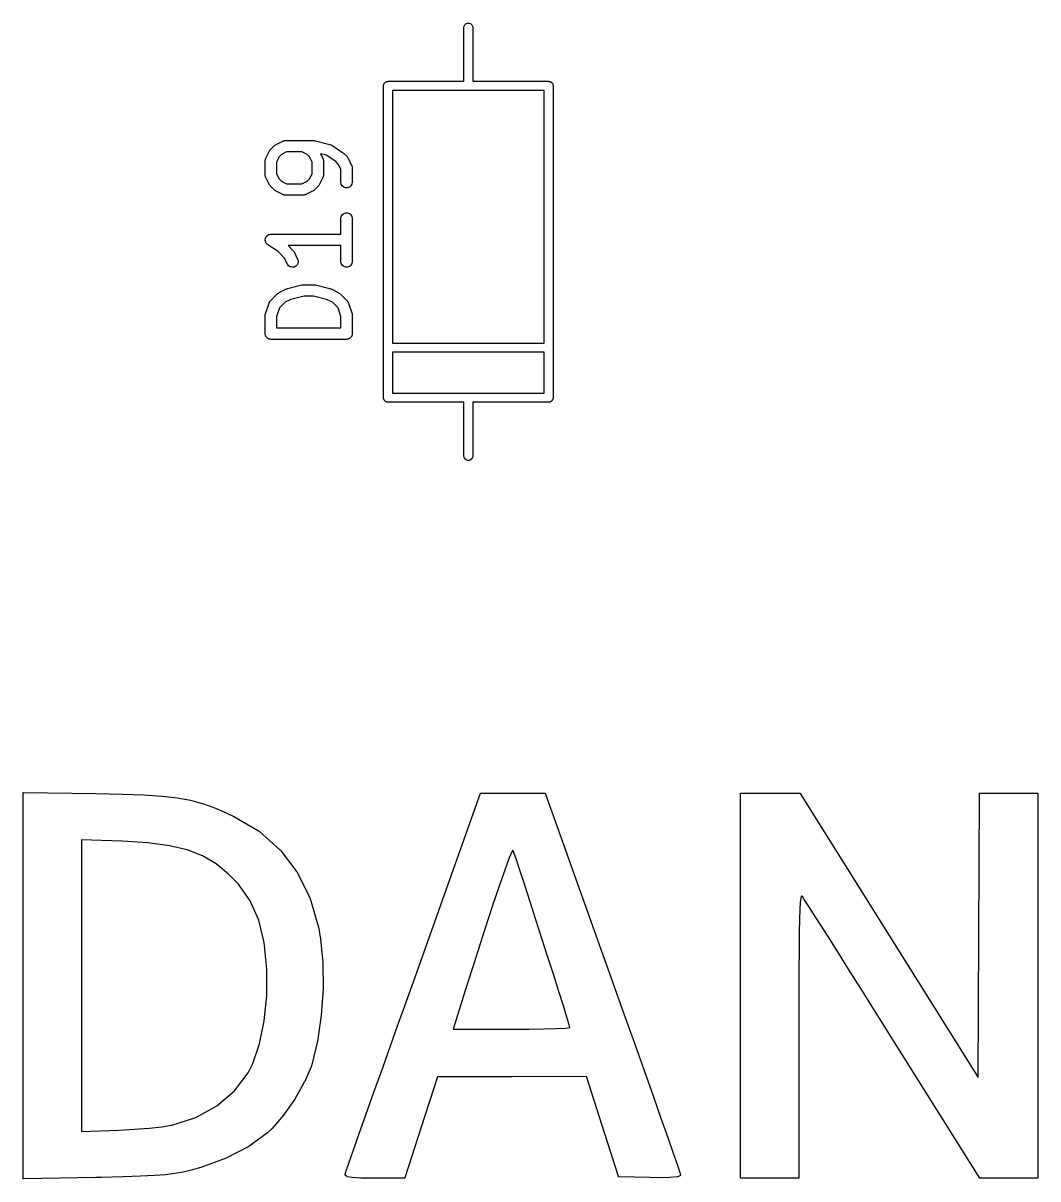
# Model space of a CAD drawing. Extents: x 35 to 250, y -99 to -35.
# Drawn here: x 156.05 to 169.45, y -69.37 to -54.1 of the extents above; entities that cross this region are included whole.
import ezdxf

# ---------------------------------------------------------------- set-up
doc = ezdxf.new("R2010")
doc.units = 0
doc.header["$MEASUREMENT"] = 0
doc.layers.add('BLACK', color=7, linetype='CONTINUOUS')

msp = doc.modelspace()

# ---------------------------------------------------------------- linework, layer by layer
at = {"layer": 'Black'}
for p, q in [((161.865, -54.1612), (161.869, -54.1407)), ((161.865, -54.8712), (161.865, -54.1612)), ((161.869, -54.1407), (161.879, -54.1227)), ((161.879, -54.1227), (161.895, -54.1093)), ((161.895, -54.1093), (161.915, -54.1022)), ((161.915, -54.1022), (161.935, -54.1022)), ((161.935, -54.1022), (161.955, -54.1093)), ((161.955, -54.1093), (161.971, -54.1227)), ((161.971, -54.1227), (161.981, -54.1407)), ((161.981, -54.1407), (161.985, -54.1612)), ((161.985, -54.1612), (161.985, -54.8712)), ((160.805, -54.9312), (160.806, -54.9261)), ((160.805, -59.0512), (160.805, -54.9312)), ((160.806, -54.9208), (160.808, -54.9159)), ((160.806, -54.9261), (160.806, -54.9208)), ((160.808, -54.9159), (160.809, -54.9107)), ((160.809, -54.9107), (160.811, -54.9062)), ((160.811, -54.9062), (160.813, -54.9012)), ((160.813, -54.9012), (160.816, -54.8972)), ((160.816, -54.8972), (160.819, -54.8927)), ((160.819, -54.8927), (160.823, -54.8893)), ((160.823, -54.8893), (160.826, -54.8853)), ((160.826, -54.8853), (160.831, -54.8827)), ((160.831, -54.8827), (160.835, -54.8793)), ((160.835, -54.8793), (160.84, -54.8775)), ((160.84, -54.8775), (160.844, -54.8749)), ((160.844, -54.8749), (160.85, -54.874)), ((160.85, -54.874), (160.855, -54.8722)), ((160.855, -54.8722), (160.86, -54.8722)), ((160.86, -54.8722), (160.865, -54.8712)), ((160.865, -54.8712), (161.865, -54.8712)), ((161.985, -54.8712), (162.985, -54.8712)), ((162.985, -54.8712), (162.99, -54.8722)), ((162.99, -54.8722), (162.995, -54.8722)), ((162.995, -54.8722), (163, -54.874)), ((163, -54.874), (163.006, -54.8749)), ((163.006, -54.8749), (163.01, -54.8775)), ((163.01, -54.8775), (163.015, -54.8793)), ((163.015, -54.8793), (163.019, -54.8827)), ((163.019, -54.8827), (163.024, -54.8853)), ((163.024, -54.8853), (163.027, -54.8893)), ((163.027, -54.8893), (163.031, -54.8927)), ((163.031, -54.8927), (163.034, -54.8972)), ((163.034, -54.8972), (163.037, -54.9012)), ((163.037, -54.9012), (163.039, -54.9062)), ((163.039, -54.9062), (163.041, -54.9107)), ((163.041, -54.9107), (163.042, -54.9159)), ((163.042, -54.9159), (163.044, -54.9208)), ((163.044, -54.9208), (163.044, -54.9261)), ((163.044, -54.9261), (163.045, -54.9312)), ((163.045, -54.9312), (163.045, -59.0512)), ((160.925, -54.9913), (160.925, -58.3312)), ((162.925, -54.9913), (160.925, -54.9913)), ((162.925, -58.3312), (162.925, -54.9913)), ((159.312, -55.7715), (159.36, -55.7239)), ((159.36, -55.7239), (159.369, -55.717)), ((159.369, -55.717), (159.379, -55.7099)), ((159.379, -55.7099), (159.474, -55.6623)), ((159.474, -55.6623), (159.478, -55.661)), ((159.478, -55.661), (159.482, -55.6589)), ((159.482, -55.6589), (159.491, -55.6573)), ((159.491, -55.6573), (159.499, -55.6548)), ((159.499, -55.6548), (159.504, -55.6551)), ((159.504, -55.6551), (159.508, -55.6543)), ((159.508, -55.6543), (159.889, -55.6543)), ((159.889, -55.6543), (159.898, -55.6559)), ((159.898, -55.6559), (159.907, -55.6566)), ((159.907, -55.6566), (160.097, -55.7042)), ((160.097, -55.7042), (160.109, -55.7094)), ((160.109, -55.7094), (160.121, -55.7146)), ((160.121, -55.7146), (160.264, -55.8098)), ((159.247, -55.8942), (159.249, -55.8904)), ((159.249, -55.8904), (159.25, -55.8863)), ((159.25, -55.8863), (159.298, -55.791)), ((159.298, -55.791), (159.305, -55.7814)), ((159.305, -55.7814), (159.312, -55.7715)), ((159.427, -55.869), (159.392, -55.9375)), ((159.457, -55.8386), (159.427, -55.869)), ((159.526, -55.8043), (159.457, -55.8386)), ((159.728, -55.8043), (159.526, -55.8043)), ((159.797, -55.8386), (159.728, -55.8043)), ((159.827, -55.869), (159.797, -55.8386)), ((159.861, -55.9375), (159.827, -55.869)), ((160.048, -55.8466), (159.974, -55.828)), ((159.974, -55.828), (160.004, -55.8863)), ((160.004, -55.8863), (160.005, -55.8904)), ((160.005, -55.8904), (160.007, -55.8942)), ((160.174, -55.9305), (160.048, -55.8466)), ((160.264, -55.8098), (160.269, -55.8149)), ((160.269, -55.8149), (160.275, -55.8192)), ((160.275, -55.8192), (160.323, -55.8668)), ((160.323, -55.8668), (160.33, -55.8766)), ((160.33, -55.8766), (160.337, -55.8863)), ((160.337, -55.8863), (160.384, -55.9815)), ((159.242, -55.9198), (159.243, -55.9156)), ((159.242, -56.1103), (159.242, -55.9198)), ((159.243, -55.9112), (159.245, -55.9028)), ((159.243, -55.9156), (159.243, -55.9112)), ((159.245, -55.9028), (159.247, -55.8942)), ((159.392, -55.9375), (159.392, -56.0926)), ((159.861, -56.0926), (159.861, -55.9375)), ((160.007, -55.8942), (160.008, -55.9028)), ((160.008, -55.9028), (160.011, -55.9112)), ((160.011, -55.9112), (160.011, -55.9156)), ((160.011, -55.9156), (160.011, -55.9198)), ((160.011, -55.9198), (160.011, -56.1103)), ((160.208, -55.9642), (160.174, -55.9305)), ((160.242, -56.0328), (160.208, -55.9642)), ((160.242, -56.2055), (160.242, -56.0328)), ((160.384, -55.9815), (160.386, -55.9857)), ((160.386, -55.9857), (160.388, -55.9894)), ((160.388, -55.9894), (160.389, -55.9981)), ((160.389, -55.9981), (160.392, -56.0065)), ((160.392, -56.0065), (160.392, -56.0108)), ((160.392, -56.0108), (160.392, -56.0151)), ((160.392, -56.0151), (160.392, -56.2055)), ((159.243, -56.1146), (159.242, -56.1103)), ((159.243, -56.1189), (159.243, -56.1146)), ((159.245, -56.1273), (159.243, -56.1189)), ((159.247, -56.1359), (159.245, -56.1273)), ((159.249, -56.1397), (159.247, -56.1359)), ((159.25, -56.1438), (159.249, -56.1397)), ((159.298, -56.2391), (159.25, -56.1438)), ((159.392, -56.0926), (159.427, -56.1611)), ((159.427, -56.1611), (159.457, -56.1915)), ((159.457, -56.1915), (159.526, -56.2258)), ((159.728, -56.2258), (159.797, -56.1915)), ((159.797, -56.1915), (159.827, -56.1611)), ((159.827, -56.1611), (159.861, -56.0926)), ((160.004, -56.1438), (159.956, -56.2391)), ((160.005, -56.1397), (160.004, -56.1438)), ((160.007, -56.1359), (160.005, -56.1397)), ((160.008, -56.1273), (160.007, -56.1359)), ((160.011, -56.1189), (160.008, -56.1273)), ((160.011, -56.1103), (160.011, -56.1146)), ((160.011, -56.1146), (160.011, -56.1189)), ((159.305, -56.2487), (159.298, -56.2391)), ((159.312, -56.2586), (159.305, -56.2487)), ((159.36, -56.3062), (159.312, -56.2586)), ((159.369, -56.3131), (159.36, -56.3062)), ((159.379, -56.3202), (159.369, -56.3131)), ((159.474, -56.3679), (159.379, -56.3202)), ((159.526, -56.2258), (159.728, -56.2258)), ((159.875, -56.3202), (159.779, -56.3679)), ((159.884, -56.3131), (159.875, -56.3202)), ((159.894, -56.3062), (159.884, -56.3131)), ((159.942, -56.2586), (159.894, -56.3062)), ((159.949, -56.2487), (159.942, -56.2586)), ((159.956, -56.2391), (159.949, -56.2487)), ((160.247, -56.2312), (160.242, -56.2055)), ((160.26, -56.2537), (160.247, -56.2312)), ((160.28, -56.2705), (160.26, -56.2537)), ((160.304, -56.2794), (160.28, -56.2705)), ((160.33, -56.2794), (160.304, -56.2794)), ((160.355, -56.2705), (160.33, -56.2794)), ((160.375, -56.2537), (160.355, -56.2705)), ((160.388, -56.2312), (160.375, -56.2537)), ((160.392, -56.2055), (160.388, -56.2312)), ((159.478, -56.3691), (159.474, -56.3679)), ((159.482, -56.3713), (159.478, -56.3691)), ((159.491, -56.3728), (159.482, -56.3713)), ((159.499, -56.3753), (159.491, -56.3728)), ((159.504, -56.375), (159.499, -56.3753)), ((159.508, -56.3758), (159.504, -56.375)), ((159.746, -56.3758), (159.508, -56.3758)), ((159.75, -56.375), (159.746, -56.3758)), ((159.755, -56.3753), (159.75, -56.375)), ((159.763, -56.3728), (159.755, -56.3753)), ((159.772, -56.3713), (159.763, -56.3728)), ((159.775, -56.3691), (159.772, -56.3713)), ((159.779, -56.3679), (159.775, -56.3691)), ((160.242, -56.6817), (160.247, -56.6561)), ((160.247, -56.6561), (160.26, -56.6335)), ((160.26, -56.6335), (160.28, -56.6168)), ((160.28, -56.6168), (160.304, -56.6079)), ((160.304, -56.6079), (160.33, -56.6079)), ((160.33, -56.6079), (160.355, -56.6168)), ((160.355, -56.6168), (160.375, -56.6335)), ((160.375, -56.6335), (160.388, -56.6561)), ((160.388, -56.6561), (160.392, -56.6817)), ((160.242, -56.8924), (160.242, -56.6817)), ((160.392, -56.6817), (160.392, -57.2532)), ((159.243, -56.9626), (159.244, -56.9586)), ((159.244, -56.9544), (159.247, -56.946)), ((159.244, -56.9586), (159.244, -56.9544)), ((159.247, -56.946), (159.249, -56.9373)), ((159.249, -56.9373), (159.251, -56.9338)), ((159.251, -56.9338), (159.252, -56.9299)), ((159.252, -56.9299), (159.258, -56.9231)), ((159.258, -56.9231), (159.263, -56.9156)), ((159.263, -56.9156), (159.267, -56.9132)), ((159.267, -56.9132), (159.269, -56.91)), ((159.269, -56.91), (159.277, -56.9055)), ((159.277, -56.9055), (159.284, -56.9002)), ((159.284, -56.9002), (159.288, -56.899)), ((159.288, -56.899), (159.292, -56.897)), ((159.292, -56.897), (159.301, -56.8954)), ((159.301, -56.8954), (159.309, -56.8929)), ((159.309, -56.8929), (159.313, -56.8932)), ((159.313, -56.8932), (159.317, -56.8924)), ((159.317, -56.8924), (160.242, -56.8924)), ((159.244, -56.9715), (159.243, -56.9626)), ((159.244, -56.9805), (159.244, -56.9715)), ((159.245, -56.9844), (159.244, -56.9805)), ((159.245, -56.9885), (159.245, -56.9844)), ((159.249, -56.9965), (159.245, -56.9885)), ((159.252, -57.0049), (159.249, -56.9965)), ((159.255, -57.0081), (159.252, -57.0049)), ((159.257, -57.0119), (159.255, -57.0081)), ((159.263, -57.018), (159.257, -57.0119)), ((159.269, -57.0249), (159.263, -57.018)), ((159.273, -57.027), (159.269, -57.0249)), ((159.276, -57.0298), (159.273, -57.027)), ((159.412, -57.121), (159.276, -57.0298)), ((160.242, -57.0424), (159.546, -57.0424)), ((159.546, -57.0424), (159.609, -57.1049)), ((159.609, -57.1049), (159.615, -57.1147)), ((159.615, -57.1147), (159.623, -57.1244)), ((160.242, -57.2532), (160.242, -57.0424)), ((159.494, -57.2023), (159.412, -57.121)), ((159.536, -57.2867), (159.494, -57.2023)), ((159.623, -57.1244), (159.67, -57.2196)), ((159.67, -57.2196), (159.678, -57.2446)), ((159.678, -57.2446), (159.676, -57.2706)), ((160.247, -57.2788), (160.242, -57.2532)), ((160.392, -57.2532), (160.388, -57.2788)), ((159.552, -57.3076), (159.536, -57.2867)), ((159.573, -57.322), (159.552, -57.3076)), ((159.599, -57.328), (159.573, -57.322)), ((159.624, -57.325), (159.599, -57.328)), ((159.648, -57.3134), (159.624, -57.325)), ((159.666, -57.2945), (159.648, -57.3134)), ((159.676, -57.2706), (159.666, -57.2945)), ((160.26, -57.3014), (160.247, -57.2788)), ((160.28, -57.3181), (160.26, -57.3014)), ((160.304, -57.327), (160.28, -57.3181)), ((160.33, -57.327), (160.304, -57.327)), ((160.355, -57.3181), (160.33, -57.327)), ((160.375, -57.3014), (160.355, -57.3181)), ((160.388, -57.2788), (160.375, -57.3014)), ((159.537, -57.609), (159.728, -57.5613)), ((159.728, -57.5613), (159.737, -57.5607)), ((159.737, -57.5607), (159.746, -57.5591)), ((159.746, -57.5591), (159.889, -57.5591)), ((159.889, -57.5591), (159.898, -57.5607)), ((159.898, -57.5607), (159.907, -57.5613)), ((159.907, -57.5613), (160.097, -57.609)), ((159.312, -57.7715), (159.407, -57.6763)), ((159.407, -57.6763), (159.417, -57.6694)), ((159.417, -57.6694), (159.427, -57.6623)), ((159.427, -57.6623), (159.522, -57.6146)), ((159.522, -57.6146), (159.53, -57.6123)), ((159.53, -57.6123), (159.537, -57.609)), ((159.755, -57.7091), (159.582, -57.7525)), ((159.88, -57.7091), (159.755, -57.7091)), ((160.053, -57.7525), (159.88, -57.7091)), ((160.097, -57.609), (160.105, -57.6123)), ((160.105, -57.6123), (160.113, -57.6146)), ((160.113, -57.6146), (160.208, -57.6623)), ((160.208, -57.6623), (160.218, -57.6694)), ((160.218, -57.6694), (160.228, -57.6763)), ((160.228, -57.6763), (160.323, -57.7715)), ((159.246, -57.9437), (159.294, -57.8009)), ((159.294, -57.8009), (159.296, -57.7971)), ((159.296, -57.7971), (159.297, -57.7929)), ((159.297, -57.7929), (159.302, -57.7857)), ((159.302, -57.7857), (159.306, -57.778)), ((159.306, -57.778), (159.309, -57.7751)), ((159.309, -57.7751), (159.312, -57.7715)), ((159.431, -57.8651), (159.392, -57.9796)), ((159.505, -57.791), (159.431, -57.8651)), ((159.582, -57.7525), (159.505, -57.791)), ((160.13, -57.791), (160.053, -57.7525)), ((160.204, -57.8651), (160.13, -57.791)), ((160.242, -57.9796), (160.204, -57.8651)), ((160.323, -57.7715), (160.325, -57.7751)), ((160.325, -57.7751), (160.329, -57.778)), ((160.329, -57.778), (160.333, -57.7857)), ((160.333, -57.7857), (160.338, -57.7929)), ((160.338, -57.7929), (160.339, -57.7971)), ((160.339, -57.7971), (160.341, -57.8009)), ((160.341, -57.8009), (160.389, -57.9437)), ((159.242, -57.9674), (159.244, -57.9556)), ((159.242, -58.2055), (159.242, -57.9674)), ((159.244, -57.9556), (159.246, -57.9437)), ((159.392, -57.9796), (159.392, -58.1305)), ((160.242, -58.1305), (160.242, -57.9796)), ((160.389, -57.9437), (160.39, -57.9556)), ((160.39, -57.9556), (160.392, -57.9674)), ((160.392, -57.9674), (160.392, -58.2055)), ((159.392, -58.1305), (160.242, -58.1305)), ((159.244, -58.212), (159.242, -58.2055)), ((159.244, -58.2186), (159.244, -58.212)), ((159.246, -58.2247), (159.244, -58.2186)), ((159.247, -58.2312), (159.246, -58.2247)), ((159.25, -58.2369), (159.247, -58.2312)), ((159.252, -58.243), (159.25, -58.2369)), ((159.257, -58.2481), (159.252, -58.243)), ((159.26, -58.2537), (159.257, -58.2481)), ((159.265, -58.258), (159.26, -58.2537)), ((159.269, -58.263), (159.265, -58.258)), ((159.275, -58.2663), (159.269, -58.263)), ((159.28, -58.2705), (159.275, -58.2663)), ((159.286, -58.2727), (159.28, -58.2705)), ((159.292, -58.276), (159.286, -58.2727)), ((159.298, -58.2772), (159.292, -58.276)), ((159.304, -58.2794), (159.298, -58.2772)), ((159.311, -58.2794), (159.304, -58.2794)), ((159.317, -58.2805), (159.311, -58.2794)), ((160.317, -58.2805), (159.317, -58.2805)), ((160.324, -58.2794), (160.317, -58.2805)), ((160.33, -58.2794), (160.324, -58.2794)), ((160.337, -58.2772), (160.33, -58.2794)), ((160.343, -58.276), (160.337, -58.2772)), ((160.349, -58.2727), (160.343, -58.276)), ((160.355, -58.2705), (160.349, -58.2727)), ((160.36, -58.2663), (160.355, -58.2705)), ((160.366, -58.263), (160.36, -58.2663)), ((160.37, -58.258), (160.366, -58.263)), ((160.375, -58.2537), (160.37, -58.258)), ((160.378, -58.2481), (160.375, -58.2537)), ((160.382, -58.243), (160.378, -58.2481)), ((160.385, -58.2369), (160.382, -58.243)), ((160.388, -58.2312), (160.385, -58.2369)), ((160.389, -58.2247), (160.388, -58.2312)), ((160.391, -58.2186), (160.389, -58.2247)), ((160.392, -58.2055), (160.391, -58.212)), ((160.391, -58.212), (160.391, -58.2186)), ((160.925, -58.3312), (162.925, -58.3312)), ((160.925, -58.4512), (160.925, -58.9913)), ((162.925, -58.4512), (160.925, -58.4512)), ((162.925, -58.9913), (162.925, -58.4512)), ((160.806, -59.0564), (160.805, -59.0512)), ((160.806, -59.0617), (160.806, -59.0564)), ((160.808, -59.0666), (160.806, -59.0617)), ((160.809, -59.0718), (160.808, -59.0666)), ((160.811, -59.0763), (160.809, -59.0718)), ((160.813, -59.0812), (160.811, -59.0763)), ((160.816, -59.0853), (160.813, -59.0812)), ((160.819, -59.0898), (160.816, -59.0853)), ((160.823, -59.0932), (160.819, -59.0898)), ((160.826, -59.0972), (160.823, -59.0932)), ((160.831, -59.0998), (160.826, -59.0972)), ((160.835, -59.1032), (160.831, -59.0998)), ((160.925, -58.9913), (162.925, -58.9913)), ((163.019, -59.0998), (163.015, -59.1032)), ((163.024, -59.0972), (163.019, -59.0998)), ((163.027, -59.0932), (163.024, -59.0972)), ((163.031, -59.0898), (163.027, -59.0932)), ((163.034, -59.0853), (163.031, -59.0898)), ((163.037, -59.0812), (163.034, -59.0853)), ((163.039, -59.0763), (163.037, -59.0812)), ((163.041, -59.0718), (163.039, -59.0763)), ((163.042, -59.0666), (163.041, -59.0718)), ((163.044, -59.0617), (163.042, -59.0666)), ((163.045, -59.0512), (163.044, -59.0564)), ((163.044, -59.0564), (163.044, -59.0617)), ((160.84, -59.105), (160.835, -59.1032)), ((160.844, -59.1076), (160.84, -59.105)), ((160.85, -59.1085), (160.844, -59.1076)), ((160.855, -59.1103), (160.85, -59.1085)), ((160.86, -59.1103), (160.855, -59.1103)), ((160.865, -59.1112), (160.86, -59.1103)), ((161.865, -59.1112), (160.865, -59.1112)), ((161.865, -59.8212), (161.865, -59.1112)), ((162.985, -59.1112), (161.985, -59.1112)), ((161.985, -59.1112), (161.985, -59.8212)), ((162.99, -59.1103), (162.985, -59.1112)), ((162.995, -59.1103), (162.99, -59.1103)), ((163, -59.1085), (162.995, -59.1103)), ((163.006, -59.1076), (163, -59.1085)), ((163.01, -59.105), (163.006, -59.1076)), ((163.015, -59.1032), (163.01, -59.105)), ((161.869, -59.8418), (161.865, -59.8212)), ((161.879, -59.8598), (161.869, -59.8418)), ((161.895, -59.8732), (161.879, -59.8598)), ((161.971, -59.8598), (161.955, -59.8732)), ((161.981, -59.8418), (161.971, -59.8598)), ((161.985, -59.8212), (161.981, -59.8418)), ((161.915, -59.8803), (161.895, -59.8732)), ((161.935, -59.8803), (161.915, -59.8803)), ((161.955, -59.8732), (161.935, -59.8803)), ((156.046, -64.2718), (156.047, -64.2714)), ((156.046, -64.2721), (156.046, -64.2718)), ((156.046, -64.2726), (156.046, -64.2721)), ((156.046, -64.2731), (156.046, -64.2726)), ((156.046, -68.7541), (156.046, -64.2731)), ((156.047, -64.2699), (156.048, -64.2696)), ((156.047, -64.2702), (156.047, -64.2699)), ((156.047, -64.2705), (156.047, -64.2702)), ((156.047, -64.271), (156.047, -64.2705)), ((156.047, -64.2714), (156.047, -64.271)), ((156.048, -64.269), (156.049, -64.2688)), ((156.048, -64.2692), (156.048, -64.269)), ((156.048, -64.2696), (156.048, -64.2692)), ((156.049, -64.2686), (156.05, -64.2684)), ((156.049, -64.2688), (156.049, -64.2686)), ((156.05, -64.2683), (156.05, -64.2682)), ((156.05, -64.2682), (156.051, -64.2682)), ((156.05, -64.2684), (156.05, -64.2683)), ((156.051, -64.2682), (156.051, -64.2681)), ((156.051, -64.2681), (157.004, -64.2833)), ((157.004, -64.2833), (157.004, -64.2833)), ((157.004, -64.2833), (157.004, -64.2833)), ((157.004, -64.2833), (157.353, -64.2904)), ((157.353, -64.2904), (157.353, -64.2904)), ((157.353, -64.2904), (157.353, -64.2904)), ((157.353, -64.2904), (157.642, -64.3007)), ((161.199, -66.7696), (162.087, -64.2785)), ((162.087, -64.2781), (162.088, -64.2776)), ((162.087, -64.2785), (162.087, -64.2781)), ((162.088, -64.2767), (162.089, -64.2763)), ((162.088, -64.277), (162.088, -64.2767)), ((162.088, -64.2773), (162.088, -64.277)), ((162.088, -64.2776), (162.088, -64.2773)), ((162.089, -64.2758), (162.09, -64.2757)), ((162.089, -64.2761), (162.089, -64.2758)), ((162.089, -64.2763), (162.089, -64.2761)), ((162.09, -64.2757), (162.09, -64.2754)), ((162.09, -64.2754), (162.091, -64.2754)), ((162.091, -64.2752), (162.092, -64.2751)), ((162.091, -64.2754), (162.091, -64.2752)), ((162.091, -64.2752), (162.091, -64.2752)), ((162.092, -64.2751), (162.935, -64.2751)), ((162.935, -64.2751), (162.936, -64.2752)), ((162.936, -64.2752), (162.936, -64.2752)), ((162.936, -64.2752), (162.937, -64.2754)), ((162.937, -64.2754), (162.937, -64.2754)), ((162.937, -64.2754), (162.938, -64.2757)), ((162.938, -64.2757), (162.938, -64.2758)), ((162.938, -64.2758), (162.938, -64.2761)), ((162.938, -64.2761), (162.939, -64.2763)), ((162.939, -64.2763), (162.939, -64.2767)), ((162.939, -64.2767), (162.939, -64.277)), ((162.939, -64.277), (162.94, -64.2773)), ((162.94, -64.2773), (162.94, -64.2776)), ((162.94, -64.2776), (162.94, -64.2781)), ((162.94, -64.2781), (162.94, -64.2785)), ((162.94, -64.2785), (163.834, -66.7827)), ((165.517, -64.2776), (165.518, -64.2773)), ((165.517, -64.278), (165.517, -64.2776)), ((165.517, -64.2784), (165.517, -64.278)), ((165.517, -64.2789), (165.517, -64.2784)), ((165.517, -64.2793), (165.517, -64.2789)), ((165.517, -64.2797), (165.517, -64.2793)), ((165.517, -64.2801), (165.517, -64.2797)), ((165.517, -69.3601), (165.517, -64.2801)), ((165.518, -64.2766), (165.519, -64.2763)), ((165.518, -64.2769), (165.518, -64.2766)), ((165.518, -64.2773), (165.518, -64.2769)), ((165.519, -64.2758), (165.52, -64.2757)), ((165.519, -64.2761), (165.519, -64.2758)), ((165.519, -64.2763), (165.519, -64.2761)), ((165.52, -64.2757), (165.52, -64.2754)), ((165.52, -64.2754), (165.521, -64.2754)), ((165.521, -64.2752), (165.522, -64.2751)), ((165.521, -64.2754), (165.521, -64.2752)), ((165.521, -64.2752), (165.521, -64.2752)), ((165.522, -64.2751), (165.912, -64.2763)), ((165.912, -64.2763), (166.302, -64.2774)), ((166.302, -64.2774), (166.303, -64.2775)), ((166.303, -64.2775), (166.304, -64.2776)), ((166.304, -64.2776), (166.304, -64.2777)), ((166.304, -64.2777), (166.304, -64.2777)), ((166.304, -64.2777), (166.304, -64.2781)), ((166.304, -64.2781), (166.305, -64.2785)), ((166.305, -64.2785), (166.305, -64.2785)), ((166.305, -64.2785), (166.305, -64.2786)), ((166.305, -64.2786), (166.306, -64.2792)), ((166.306, -64.2792), (166.306, -64.2797)), ((166.306, -64.2797), (168.656, -68.0341)), ((168.665, -66.1658), (168.674, -64.2801)), ((168.674, -64.2793), (168.675, -64.2788)), ((168.674, -64.2797), (168.674, -64.2793)), ((168.674, -64.2801), (168.674, -64.2797)), ((168.675, -64.2773), (168.676, -64.2769)), ((168.675, -64.2776), (168.675, -64.2773)), ((168.675, -64.278), (168.675, -64.2776)), ((168.675, -64.2784), (168.675, -64.278)), ((168.675, -64.2788), (168.675, -64.2784)), ((168.676, -64.2763), (168.677, -64.2761)), ((168.676, -64.2766), (168.676, -64.2763)), ((168.676, -64.2769), (168.676, -64.2766)), ((168.677, -64.2757), (168.678, -64.2754)), ((168.677, -64.2758), (168.677, -64.2757)), ((168.677, -64.2761), (168.677, -64.2758)), ((168.678, -64.2754), (168.678, -64.2752)), ((168.678, -64.2752), (168.679, -64.2752)), ((168.678, -64.2754), (168.678, -64.2754)), ((168.679, -64.2752), (168.679, -64.2751)), ((168.679, -64.2751), (169.441, -64.2751)), ((169.441, -64.2751), (169.441, -64.2752)), ((169.441, -64.2752), (169.442, -64.2752)), ((169.442, -64.2752), (169.442, -64.2754)), ((169.442, -64.2754), (169.442, -64.2754)), ((169.442, -64.2754), (169.443, -64.2757)), ((169.443, -64.2757), (169.443, -64.2758)), ((169.443, -64.2758), (169.444, -64.2761)), ((169.444, -64.2761), (169.444, -64.2763)), ((169.444, -64.2763), (169.444, -64.2766)), ((169.444, -64.2766), (169.445, -64.2769)), ((169.445, -64.2769), (169.445, -64.2773)), ((169.445, -64.2773), (169.445, -64.2776)), ((169.445, -64.2776), (169.445, -64.2781)), ((169.445, -64.2781), (169.445, -64.2784)), ((169.445, -64.2784), (169.445, -64.2789)), ((169.445, -64.2789), (169.446, -64.2793)), ((169.446, -64.2793), (169.446, -64.2797)), ((169.446, -64.2797), (169.446, -64.2801)), ((169.446, -64.2801), (169.446, -69.3601)), ((157.642, -64.3007), (157.642, -64.3007)), ((157.642, -64.3007), (157.642, -64.3007)), ((157.642, -64.3007), (157.88, -64.3161)), ((157.88, -64.3161), (157.881, -64.3161)), ((157.881, -64.3161), (157.881, -64.3161)), ((157.881, -64.3161), (158.081, -64.3385)), ((158.081, -64.3385), (158.081, -64.3386)), ((158.081, -64.3386), (158.081, -64.3386)), ((158.081, -64.3386), (158.254, -64.3698)), ((158.254, -64.3698), (158.254, -64.3698)), ((158.254, -64.3698), (158.255, -64.3698)), ((158.255, -64.3698), (158.412, -64.4117)), ((158.412, -64.4117), (158.412, -64.4118)), ((158.412, -64.4118), (158.413, -64.4119)), ((158.413, -64.4119), (158.566, -64.4664)), ((158.566, -64.4664), (158.566, -64.4664)), ((158.566, -64.4664), (158.566, -64.4665)), ((158.566, -64.4665), (158.726, -64.5354)), ((158.726, -64.5354), (158.727, -64.5355)), ((158.727, -64.5355), (158.727, -64.5355)), ((158.727, -64.5355), (158.829, -64.5837)), ((158.829, -64.5837), (158.829, -64.5839)), ((158.829, -64.5839), (158.83, -64.5839)), ((158.83, -64.5839), (159.161, -64.7798)), ((157.348, -64.9127), (156.818, -64.8923)), ((156.818, -64.8923), (156.818, -68.7488)), ((159.161, -64.7798), (159.161, -64.7801)), ((159.161, -64.7801), (159.161, -64.7803)), ((159.161, -64.7803), (159.438, -65.0239)), ((157.354, -64.9129), (157.348, -64.9127)), ((157.696, -64.9341), (157.354, -64.9129)), ((157.979, -64.9708), (157.696, -64.9341)), ((158.214, -65.0268), (157.979, -64.9708)), ((158.415, -65.1058), (158.214, -65.0268)), ((159.438, -65.0239), (159.438, -65.0243)), ((159.438, -65.0243), (159.439, -65.0246)), ((159.439, -65.0246), (159.661, -65.3162)), ((162.503, -65.0426), (162.466, -65.1303)), ((162.514, -65.0282), (162.503, -65.0426)), ((162.525, -65.0591), (162.514, -65.0282)), ((158.593, -65.2115), (158.415, -65.1058)), ((162.466, -65.1303), (162.41, -65.2819)), ((162.559, -65.1581), (162.525, -65.0591)), ((162.608, -65.3065), (162.559, -65.1581)), ((162.559, -65.1581), (162.559, -65.1581)), ((158.76, -65.3478), (158.593, -65.2115)), ((158.89, -65.4809), (158.76, -65.3478)), ((159.661, -65.3162), (159.661, -65.3166)), ((159.661, -65.3166), (159.661, -65.317)), ((159.661, -65.317), (159.83, -65.6569)), ((162.41, -65.2819), (162.337, -65.494)), ((162.67, -65.4945), (162.608, -65.3065)), ((162.608, -65.3065), (162.608, -65.3065)), ((159.046, -65.7013), (158.89, -65.4809)), ((162.337, -65.494), (162.246, -65.7633)), ((162.741, -65.7121), (162.67, -65.4945)), ((162.67, -65.4945), (162.67, -65.4945)), ((159.83, -65.6569), (159.83, -65.6574)), ((159.83, -65.6574), (159.83, -65.6577)), ((159.83, -65.6577), (159.945, -66.0463)), ((166.315, -65.6664), (166.308, -65.7226)), ((166.323, -65.6398), (166.315, -65.6664)), ((166.329, -65.6363), (166.323, -65.6398)), ((166.338, -65.6442), (166.329, -65.6363)), ((166.362, -65.6803), (166.338, -65.6442)), ((159.157, -65.9541), (159.046, -65.7013)), ((162.246, -65.7633), (162.14, -66.0868)), ((162.246, -65.7633), (162.246, -65.7633)), ((162.817, -65.9495), (162.741, -65.7121)), ((162.741, -65.7121), (162.741, -65.7121)), ((166.303, -65.8125), (166.298, -65.9412)), ((166.308, -65.7226), (166.303, -65.8125)), ((166.423, -65.7745), (166.362, -65.6803)), ((166.515, -65.9194), (166.423, -65.7745)), ((166.423, -65.7745), (166.423, -65.7745)), ((159.229, -66.2503), (159.157, -65.9541)), ((162.897, -66.1968), (162.817, -65.9495)), ((166.298, -65.9412), (166.295, -66.1142)), ((166.636, -66.1095), (166.515, -65.9194)), ((159.945, -66.0463), (159.945, -66.0466)), ((159.945, -66.0466), (159.945, -66.0468)), ((159.945, -66.0468), (159.974, -66.2024)), ((162.14, -66.0869), (162.02, -66.4616)), ((162.14, -66.0868), (162.14, -66.0869)), ((166.295, -66.1142), (166.293, -66.3368)), ((166.295, -66.1142), (166.295, -66.1142)), ((166.781, -66.339), (166.636, -66.1095)), ((159.265, -66.6013), (159.229, -66.2503)), ((159.974, -66.2024), (159.974, -66.2026)), ((159.974, -66.2026), (159.974, -66.2028)), ((159.974, -66.2028), (160.004, -66.5164)), ((162.976, -66.4442), (162.897, -66.1968)), ((168.656, -68.0341), (168.665, -66.1658)), ((166.293, -66.3368), (166.291, -66.6144)), ((166.947, -66.6024), (166.781, -66.339)), ((166.781, -66.339), (166.781, -66.339)), ((160.004, -66.5164), (160.004, -66.5166)), ((160.004, -66.5166), (160.005, -66.5168)), ((160.005, -66.5168), (160.007, -66.8623)), ((162.02, -66.4616), (161.885, -66.8845)), ((163.052, -66.6818), (162.976, -66.4442)), ((159.264, -66.9512), (159.265, -66.6113)), ((159.265, -66.6113), (159.265, -66.6013)), ((163.121, -66.8997), (163.052, -66.6818)), ((166.291, -66.6144), (166.291, -66.9524)), ((167.131, -66.894), (166.947, -66.6024)), ((166.947, -66.6024), (166.947, -66.6024)), ((160.007, -66.8627), (159.983, -67.2158)), ((160.007, -66.8623), (160.007, -66.8625)), ((160.007, -66.8625), (160.007, -66.8627)), ((161.068, -67.1366), (161.199, -66.7696)), ((161.199, -66.7696), (161.199, -66.7696)), ((161.885, -66.8845), (161.805, -67.1391)), ((161.885, -66.8845), (161.885, -66.8845)), ((163.834, -66.7827), (163.834, -66.7827)), ((163.834, -66.7827), (163.98, -67.1908)), ((159.231, -67.2847), (159.264, -66.9512)), ((163.18, -67.0881), (163.121, -66.8997)), ((163.121, -66.8997), (163.121, -66.8997)), ((166.291, -66.9524), (166.29, -67.3564)), ((167.329, -67.2083), (167.131, -66.894)), ((160.974, -67.399), (161.068, -67.1366)), ((161.068, -67.1366), (161.068, -67.1366)), ((161.805, -67.1391), (161.724, -67.3957)), ((163.227, -67.2371), (163.18, -67.0881)), ((163.98, -67.1908), (163.98, -67.1908)), ((163.98, -67.1908), (163.98, -67.1908)), ((163.98, -67.1908), (164.118, -67.5791)), ((159.168, -67.5911), (159.231, -67.2847)), ((159.983, -67.2161), (159.934, -67.5524)), ((159.983, -67.2158), (159.983, -67.2159)), ((159.983, -67.2159), (159.983, -67.2161)), ((163.257, -67.3367), (163.227, -67.2371)), ((163.227, -67.2371), (163.227, -67.2371)), ((163.266, -67.3735), (163.257, -67.3367)), ((167.537, -67.5394), (167.329, -67.2083)), ((167.329, -67.2083), (167.329, -67.2083)), ((160.929, -67.5268), (160.974, -67.399)), ((160.974, -67.399), (160.974, -67.399)), ((161.724, -67.3957), (162.495, -67.3957)), ((162.495, -67.3957), (162.723, -67.3946)), ((162.723, -67.3946), (162.925, -67.3915)), ((162.925, -67.3915), (163.09, -67.3868)), ((163.09, -67.3868), (163.207, -67.3808)), ((163.207, -67.3808), (163.265, -67.374)), ((163.265, -67.374), (163.266, -67.3735)), ((166.29, -67.4642), (166.289, -69.3601)), ((166.29, -67.3564), (166.29, -67.4642)), ((159.079, -67.8495), (159.168, -67.5911)), ((159.934, -67.5529), (159.862, -67.8481)), ((159.934, -67.5524), (159.934, -67.5527)), ((159.934, -67.5527), (159.934, -67.5529)), ((160.799, -67.8926), (160.929, -67.5268)), ((160.929, -67.5268), (160.929, -67.5268)), ((164.118, -67.5791), (164.118, -67.5791)), ((164.118, -67.5791), (164.118, -67.5791)), ((164.118, -67.5791), (164.247, -67.9424)), ((167.537, -67.5395), (167.537, -67.5394)), ((168.681, -69.3628), (167.537, -67.5395)), ((159.016, -67.973), (159.079, -67.8495)), ((159.848, -67.8925), (159.76, -68.0973)), ((159.862, -67.8485), (159.848, -67.8921)), ((159.848, -67.8921), (159.848, -67.8923)), ((159.848, -67.8923), (159.848, -67.8925)), ((159.862, -67.8481), (159.862, -67.8483)), ((159.862, -67.8483), (159.862, -67.8485)), ((160.679, -68.2286), (160.799, -67.8926)), ((160.799, -67.8926), (160.799, -67.8926)), ((164.247, -67.9424), (164.247, -67.9424)), ((164.247, -67.9424), (164.247, -67.9424)), ((164.247, -67.9424), (164.364, -68.275)), ((158.837, -68.2116), (159.016, -67.973)), ((159.759, -68.0978), (159.633, -68.3185)), ((159.76, -68.0975), (159.759, -68.0978)), ((159.76, -68.0973), (159.76, -68.0975)), ((161.516, -68.0236), (161.302, -68.6909)), ((162.5, -68.0231), (161.516, -68.0236)), ((163.484, -68.0226), (162.5, -68.0231)), ((163.695, -68.6813), (163.484, -68.0226)), ((158.604, -68.4103), (158.837, -68.2116)), ((160.573, -68.5292), (160.679, -68.2286)), ((160.679, -68.2286), (160.679, -68.2286)), ((158.325, -68.5631), (158.604, -68.4103)), ((159.633, -68.3188), (159.486, -68.5302)), ((159.633, -68.3185), (159.633, -68.3186)), ((159.633, -68.3186), (159.633, -68.3188)), ((164.364, -68.275), (164.364, -68.275)), ((164.364, -68.275), (164.364, -68.275)), ((164.364, -68.275), (164.469, -68.5717)), ((158.009, -68.6639), (158.325, -68.5631)), ((159.486, -68.5306), (159.334, -68.7073)), ((159.486, -68.5302), (159.486, -68.5304)), ((159.486, -68.5304), (159.486, -68.5306)), ((160.481, -68.789), (160.573, -68.5292)), ((160.573, -68.5292), (160.573, -68.5292)), ((160.573, -68.5292), (160.573, -68.5292)), ((157.312, -68.7282), (157.516, -68.7171)), ((157.516, -68.7171), (157.712, -68.7017)), ((157.712, -68.7017), (157.881, -68.6839)), ((157.881, -68.6839), (158, -68.6658)), ((158, -68.6658), (158.009, -68.6639)), ((159.333, -68.7077), (159.274, -68.7635)), ((159.334, -68.7073), (159.333, -68.7074)), ((159.333, -68.7074), (159.333, -68.7077)), ((161.302, -68.6909), (161.086, -69.3617)), ((163.907, -69.3435), (163.695, -68.6813)), ((164.469, -68.5717), (164.469, -68.5717)), ((164.469, -68.5717), (164.469, -68.5717)), ((164.469, -68.5717), (164.559, -68.8269)), ((156.046, -69.3686), (156.046, -68.7541)), ((156.818, -68.7488), (157.312, -68.7282)), ((159.274, -68.7639), (159.026, -68.9435)), ((159.274, -68.7635), (159.274, -68.7637)), ((159.274, -68.7637), (159.274, -68.7639)), ((160.405, -69.0024), (160.481, -68.789)), ((160.481, -68.789), (160.481, -68.789)), ((164.559, -68.8269), (164.559, -68.8269)), ((164.559, -68.8269), (164.559, -68.8269)), ((164.559, -68.8269), (164.631, -69.0352)), ((159.025, -68.9439), (158.726, -69.1)), ((159.026, -68.9437), (159.025, -68.9439)), ((159.026, -68.9435), (159.026, -68.9437)), ((160.349, -69.164), (160.405, -69.0024)), ((160.405, -69.0024), (160.405, -69.0024)), ((160.405, -69.0024), (160.405, -69.0024)), ((158.725, -69.1003), (158.392, -69.2236)), ((158.726, -69.1), (158.725, -69.1001)), ((158.725, -69.1001), (158.725, -69.1003)), ((160.312, -69.2682), (160.349, -69.164)), ((160.349, -69.164), (160.349, -69.164)), ((160.349, -69.164), (160.349, -69.164)), ((164.631, -69.0352), (164.631, -69.0352)), ((164.631, -69.0352), (164.631, -69.0352)), ((164.631, -69.0352), (164.685, -69.1912)), ((157.781, -69.3304), (157.598, -69.3396)), ((157.928, -69.3185), (157.781, -69.3303)), ((157.781, -69.3303), (157.781, -69.3303)), ((157.781, -69.3303), (157.781, -69.3304)), ((158.05, -69.3032), (157.928, -69.3185)), ((157.928, -69.3185), (157.928, -69.3185)), ((157.928, -69.3185), (157.928, -69.3185)), ((158.159, -69.2835), (158.05, -69.3032)), ((158.05, -69.3032), (158.05, -69.3032)), ((158.05, -69.3032), (158.05, -69.3032)), ((158.266, -69.2587), (158.159, -69.2835)), ((158.159, -69.2835), (158.159, -69.2835)), ((158.159, -69.2835), (158.159, -69.2835)), ((158.392, -69.2237), (158.266, -69.2586)), ((158.266, -69.2586), (158.266, -69.2586)), ((158.266, -69.2586), (158.266, -69.2587)), ((158.392, -69.2236), (158.392, -69.2237)), ((158.392, -69.2237), (158.392, -69.2237)), ((160.298, -69.3097), (160.312, -69.2683)), ((160.298, -69.3104), (160.298, -69.3097)), ((160.298, -69.3112), (160.298, -69.3104)), ((160.298, -69.3208), (160.298, -69.3112)), ((160.298, -69.3213), (160.298, -69.3208)), ((160.298, -69.3218), (160.298, -69.3213)), ((160.298, -69.3222), (160.298, -69.3218)), ((160.298, -69.3225), (160.298, -69.3222)), ((160.298, -69.323), (160.298, -69.3225)), ((160.299, -69.3235), (160.298, -69.323)), ((160.299, -69.3237), (160.299, -69.3235)), ((160.299, -69.3241), (160.299, -69.3237)), ((160.299, -69.3244), (160.299, -69.3241)), ((160.3, -69.3248), (160.299, -69.3244)), ((160.322, -69.3439), (160.3, -69.3248)), ((160.312, -69.2683), (160.312, -69.2682)), ((160.312, -69.2683), (160.312, -69.2683)), ((164.685, -69.1912), (164.685, -69.1912)), ((164.685, -69.1912), (164.685, -69.1912)), ((164.685, -69.1912), (164.718, -69.2894)), ((164.726, -69.3301), (164.69, -69.3468)), ((164.718, -69.2894), (164.718, -69.2895)), ((164.718, -69.2895), (164.718, -69.2895)), ((164.718, -69.2895), (164.728, -69.3242)), ((164.727, -69.3291), (164.726, -69.3296)), ((164.726, -69.3296), (164.726, -69.3301)), ((164.726, -69.3301), (164.726, -69.3301)), ((164.726, -69.3301), (164.726, -69.3301)), ((164.728, -69.3284), (164.727, -69.329)), ((164.727, -69.329), (164.727, -69.3291)), ((164.727, -69.3291), (164.727, -69.3291)), ((164.728, -69.3242), (164.728, -69.3242)), ((164.728, -69.3242), (164.728, -69.3243)), ((164.728, -69.3243), (164.728, -69.3251)), ((164.728, -69.3251), (164.729, -69.3259)), ((164.729, -69.326), (164.728, -69.3268)), ((164.728, -69.3268), (164.728, -69.3276)), ((164.728, -69.3276), (164.728, -69.3276)), ((164.728, -69.3276), (164.728, -69.3277)), ((164.728, -69.3277), (164.728, -69.3284)), ((164.729, -69.3259), (164.729, -69.326)), ((164.729, -69.326), (164.729, -69.326)), ((156.046, -69.3691), (156.046, -69.3686)), ((156.046, -69.3696), (156.046, -69.3691)), ((156.046, -69.37), (156.046, -69.3696)), ((156.047, -69.3704), (156.046, -69.37)), ((156.047, -69.3708), (156.047, -69.3704)), ((156.047, -69.3712), (156.047, -69.3708)), ((156.047, -69.3715), (156.047, -69.3712)), ((156.047, -69.3719), (156.047, -69.3715)), ((156.048, -69.3722), (156.047, -69.3719)), ((156.048, -69.3725), (156.048, -69.3722)), ((156.048, -69.3727), (156.048, -69.3725)), ((156.049, -69.373), (156.048, -69.3727)), ((156.049, -69.3731), (156.049, -69.373)), ((156.05, -69.3734), (156.049, -69.3731)), ((156.05, -69.3736), (156.05, -69.3734)), ((156.05, -69.3734), (156.05, -69.3734)), ((156.051, -69.3736), (156.05, -69.3736)), ((157.004, -69.3552), (156.051, -69.3736)), ((156.051, -69.3736), (156.051, -69.3736)), ((157.079, -69.3538), (157.004, -69.3552)), ((157.004, -69.3552), (157.004, -69.3552)), ((157.004, -69.3552), (157.004, -69.3552)), ((157.368, -69.3471), (157.079, -69.3538)), ((157.079, -69.3538), (157.079, -69.3538)), ((157.079, -69.3538), (157.079, -69.3538)), ((157.598, -69.3396), (157.368, -69.3471)), ((157.368, -69.3471), (157.368, -69.3471)), ((157.368, -69.3471), (157.368, -69.3471)), ((157.598, -69.3396), (157.598, -69.3396)), ((157.598, -69.3396), (157.598, -69.3396)), ((160.323, -69.3441), (160.322, -69.3439)), ((160.323, -69.3443), (160.323, -69.3441)), ((160.324, -69.3445), (160.323, -69.3443)), ((160.324, -69.3447), (160.324, -69.3445)), ((160.324, -69.3448), (160.324, -69.3447)), ((160.325, -69.345), (160.324, -69.3448)), ((160.39, -69.357), (160.325, -69.345)), ((160.39, -69.3571), (160.39, -69.357)), ((160.39, -69.357), (160.39, -69.357)), ((160.507, -69.3633), (160.39, -69.3571)), ((160.686, -69.3651), (160.507, -69.3633)), ((160.507, -69.3633), (160.507, -69.3633)), ((160.507, -69.3633), (160.507, -69.3633)), ((161.082, -69.3651), (160.686, -69.3651)), ((160.686, -69.3651), (160.686, -69.3651)), ((160.686, -69.3651), (160.686, -69.3651)), ((161.083, -69.365), (161.082, -69.3651)), ((161.082, -69.3651), (161.082, -69.3651)), ((161.084, -69.3646), (161.083, -69.3648)), ((161.083, -69.3648), (161.083, -69.3649)), ((161.083, -69.3649), (161.083, -69.365)), ((161.085, -69.3641), (161.084, -69.3644)), ((161.084, -69.3644), (161.084, -69.3646)), ((161.086, -69.3632), (161.085, -69.3636)), ((161.085, -69.3636), (161.085, -69.364)), ((161.085, -69.364), (161.085, -69.3641)), ((161.086, -69.3617), (161.086, -69.3621)), ((161.086, -69.3621), (161.086, -69.3626)), ((161.086, -69.3626), (161.086, -69.3629)), ((161.086, -69.3629), (161.086, -69.3632)), ((163.907, -69.3439), (163.907, -69.3435)), ((163.907, -69.3444), (163.907, -69.3439)), ((163.908, -69.3447), (163.907, -69.3444)), ((163.908, -69.3451), (163.908, -69.3447)), ((163.908, -69.3454), (163.908, -69.3451)), ((163.908, -69.3457), (163.908, -69.3454)), ((163.909, -69.346), (163.908, -69.3457)), ((163.909, -69.3462), (163.909, -69.346)), ((163.909, -69.3464), (163.909, -69.3462)), ((163.91, -69.3467), (163.909, -69.3464)), ((163.911, -69.3469), (163.91, -69.3467)), ((163.91, -69.3467), (163.91, -69.3467)), ((163.912, -69.347), (163.911, -69.3469)), ((163.911, -69.3469), (163.911, -69.3469)), ((164.317, -69.3573), (163.912, -69.347)), ((164.318, -69.3573), (164.317, -69.3573)), ((164.423, -69.3591), (164.318, -69.3573)), ((164.318, -69.3573), (164.318, -69.3573)), ((164.586, -69.3569), (164.423, -69.3591)), ((164.423, -69.3591), (164.423, -69.3591)), ((164.423, -69.3591), (164.423, -69.3591)), ((164.587, -69.3568), (164.586, -69.3568)), ((164.586, -69.3568), (164.586, -69.3569)), ((164.689, -69.3472), (164.587, -69.3568)), ((164.69, -69.347), (164.689, -69.3472)), ((164.69, -69.3468), (164.69, -69.347)), ((165.517, -69.3606), (165.517, -69.3601)), ((165.517, -69.361), (165.517, -69.3606)), ((165.517, -69.3614), (165.517, -69.361)), ((165.517, -69.3619), (165.517, -69.3614)), ((165.517, -69.3622), (165.517, -69.3619)), ((165.517, -69.3626), (165.517, -69.3622)), ((165.518, -69.363), (165.517, -69.3626)), ((165.518, -69.3634), (165.518, -69.363)), ((165.518, -69.3636), (165.518, -69.3634)), ((165.519, -69.364), (165.518, -69.3636)), ((165.519, -69.3642), (165.519, -69.364)), ((165.519, -69.3645), (165.519, -69.3642)), ((165.52, -69.3646), (165.519, -69.3645)), ((165.52, -69.3648), (165.52, -69.3646)), ((165.521, -69.3649), (165.52, -69.3648)), ((165.521, -69.3651), (165.521, -69.3649)), ((165.522, -69.3651), (165.521, -69.3651)), ((165.521, -69.3651), (165.521, -69.3651)), ((166.284, -69.3651), (165.522, -69.3651)), ((166.285, -69.3651), (166.284, -69.3651)), ((166.284, -69.3651), (166.284, -69.3651)), ((166.286, -69.3648), (166.285, -69.3649)), ((166.285, -69.3649), (166.285, -69.3651)), ((166.287, -69.3642), (166.286, -69.3645)), ((166.286, -69.3645), (166.286, -69.3646)), ((166.286, -69.3646), (166.286, -69.3648)), ((166.288, -69.3634), (166.287, -69.3636)), ((166.287, -69.3636), (166.287, -69.364)), ((166.287, -69.364), (166.287, -69.3642)), ((166.289, -69.3619), (166.288, -69.3622)), ((166.288, -69.3622), (166.288, -69.3626)), ((166.288, -69.3626), (166.288, -69.363)), ((166.288, -69.363), (166.288, -69.3634)), ((166.289, -69.3601), (166.289, -69.3606)), ((166.289, -69.3606), (166.289, -69.361)), ((166.289, -69.361), (166.289, -69.3614)), ((166.289, -69.3614), (166.289, -69.3619)), ((168.681, -69.3634), (168.681, -69.3628)), ((168.682, -69.364), (168.681, -69.3634)), ((168.682, -69.3641), (168.682, -69.364)), ((168.682, -69.364), (168.682, -69.364)), ((168.683, -69.3644), (168.682, -69.3641)), ((168.683, -69.3648), (168.683, -69.3644)), ((168.683, -69.3649), (168.683, -69.3648)), ((168.684, -69.365), (168.683, -69.3649)), ((168.683, -69.3649), (168.683, -69.3649)), ((168.685, -69.3651), (168.684, -69.365)), ((169.441, -69.3651), (168.685, -69.3651)), ((169.442, -69.3651), (169.441, -69.3651)), ((169.441, -69.3651), (169.441, -69.3651)), ((169.443, -69.3646), (169.442, -69.3648)), ((169.442, -69.3648), (169.442, -69.3649)), ((169.442, -69.3649), (169.442, -69.3651)), ((169.444, -69.3642), (169.443, -69.3645)), ((169.443, -69.3645), (169.443, -69.3646)), ((169.445, -69.3634), (169.444, -69.3636)), ((169.444, -69.3636), (169.444, -69.364)), ((169.444, -69.364), (169.444, -69.3642)), ((169.446, -69.361), (169.445, -69.3614)), ((169.445, -69.3614), (169.445, -69.3619)), ((169.445, -69.3619), (169.445, -69.3622)), ((169.445, -69.3622), (169.445, -69.3626)), ((169.445, -69.3626), (169.445, -69.363)), ((169.445, -69.363), (169.445, -69.3634)), ((169.446, -69.3601), (169.446, -69.3606)), ((169.446, -69.3606), (169.446, -69.361))]:
    msp.add_line(p, q, dxfattribs=at)

doc.saveas('drawing.dxf')
